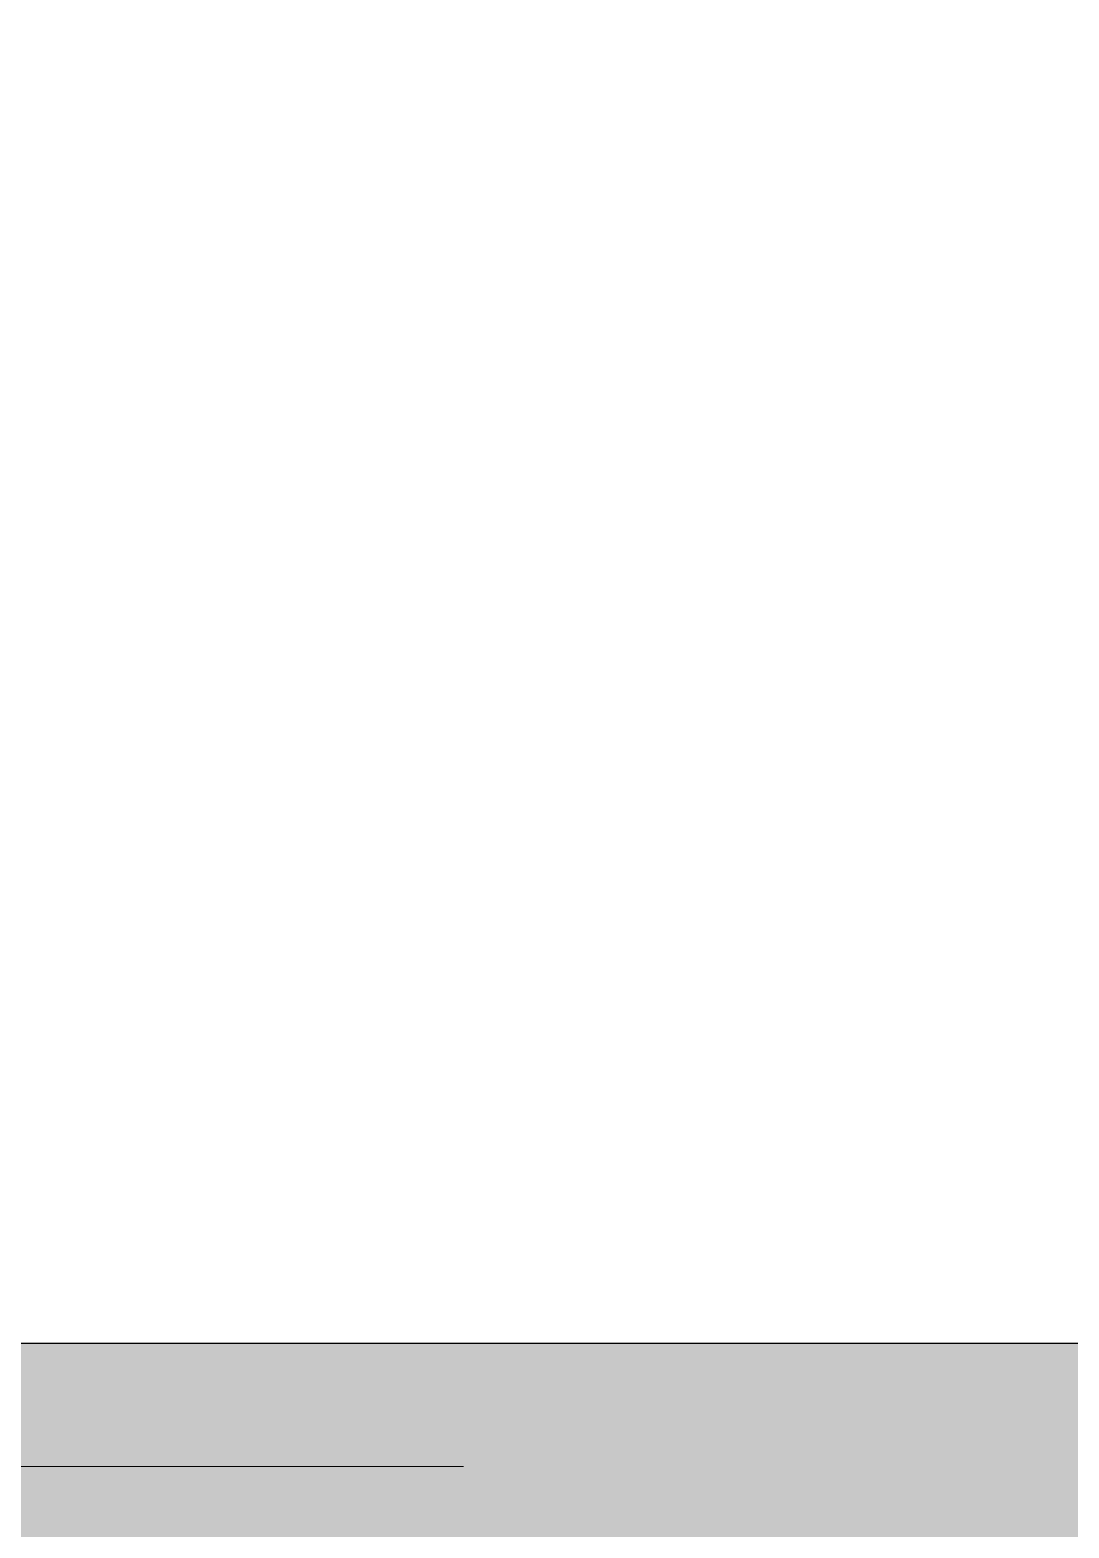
# Model space of a CAD drawing. Header units: metres. Extents: x -54 to 264, y -14 to 31.
# Drawn here: x 28.722 to 29.355, y 11.838 to 12.75 of the extents above; entities that cross this region are included whole.
import ezdxf

# ---------------------------------------------------------------- set-up
doc = ezdxf.new("R2010")
doc.units = ezdxf.units.M
doc.header["$LTSCALE"] = 0.001
doc.linetypes.add('CENTERX2', pattern=[101.60000000000001, 63.5, -12.7, 12.7, -12.7])
for name, color, linetype, lineweight, true_color in [('Jach-Anotaciones-Hatch-Lum80%', 250, 'Continuous', 13, 0x333333), ('JACH-Anotaciones-Lineas-EJES', 7, 'CENTERX2', 9, 0x666666), ('JACH-Arq-Muros01-Carga', 7, 'Continuous', 25, 0x000000)]:
    doc.layers.add(name, color=color, linetype=linetype, lineweight=lineweight, true_color=true_color)

msp = doc.modelspace()

# ---------------------------------------------------------------- hatches: boundary and pattern name
at = {"layer": 'Jach-Anotaciones-Hatch-Lum80%', "ltscale": 100}
h = msp.add_hatch(color=256, dxfattribs=at)
h.dxf.hatch_style = 1
h.paths.add_polyline_path([(31.47088188996157, 11), (31.47088188996157, 12.74999999999999), (31.32088188996157, 12.74999999999999), (31.32088188996157, 11.95), (29.52088188996157, 11.95), (29.52088188996157, 12.75), (29.37088188996157, 12.75), (29.37088188996157, 11.95), (26.46088188996156, 11.95), (26.46088188996156, 12.75), (26.16088188996157, 12.75), (26.16088188996157, 11), (26.46088188996156, 11), (26.46088188996156, 11.79999999999998), (29.37088188996158, 11.79999999999998), (29.37088188996158, 11), (29.52088188996157, 11), (29.52088188996157, 11.79999999999998), (31.32088188996157, 11.79999999999998), (31.32088188996157, 11)])
h = msp.add_hatch(color=256, dxfattribs=at)
h.dxf.hatch_style = 1
h.paths.add_polyline_path([(31.47088188996157, 11), (31.47088188996157, 12.74999999999999), (31.32088188996157, 12.74999999999999), (31.32088188996157, 11.95), (29.52088188996157, 11.95), (29.52088188996157, 12.75), (29.37088188996157, 12.75), (29.37088188996157, 11.95), (26.46088188996156, 11.95), (26.46088188996156, 12.75), (26.16088188996157, 12.75), (26.16088188996157, 11), (26.46088188996156, 11), (26.46088188996156, 11.79999999999998), (29.37088188996158, 11.79999999999998), (29.37088188996158, 11), (29.52088188996157, 11), (29.52088188996157, 11.79999999999998), (31.32088188996157, 11.79999999999998), (31.32088188996157, 11)])

# ---------------------------------------------------------------- linework, layer by layer
at = {"layer": 'JACH-Anotaciones-Lineas-EJES', "ltscale": 100}
msp.add_lwpolyline([(22.63589214100584, 11.875), (52.14722625314764, 11.875)], dxfattribs=at)
at = {"layer": 'JACH-Arq-Muros01-Carga', "color": 3, "ltscale": 100}
msp.add_lwpolyline([(31.47088188996157, 11), (31.47088188996157, 12.75), (31.32088188996157, 12.75), (31.32088188996157, 11.95), (29.52088188996157, 11.95), (29.52088188996157, 12.75), (29.37088188996157, 12.75), (29.37088188996157, 11.95), (26.46088188996156, 11.95), (26.46088188996156, 12.75), (26.16088188996157, 12.75), (26.16088188996157, 11), (26.46088188996156, 11), (26.46088188996156, 11.79999999999998), (29.37088188996158, 11.79999999999998), (29.37088188996158, 11), (29.52088188996157, 11), (29.52088188996157, 11.79999999999998), (31.32088188996157, 11.79999999999998), (31.32088188996157, 11)], close=True, dxfattribs=at)

doc.saveas('drawing.dxf')
